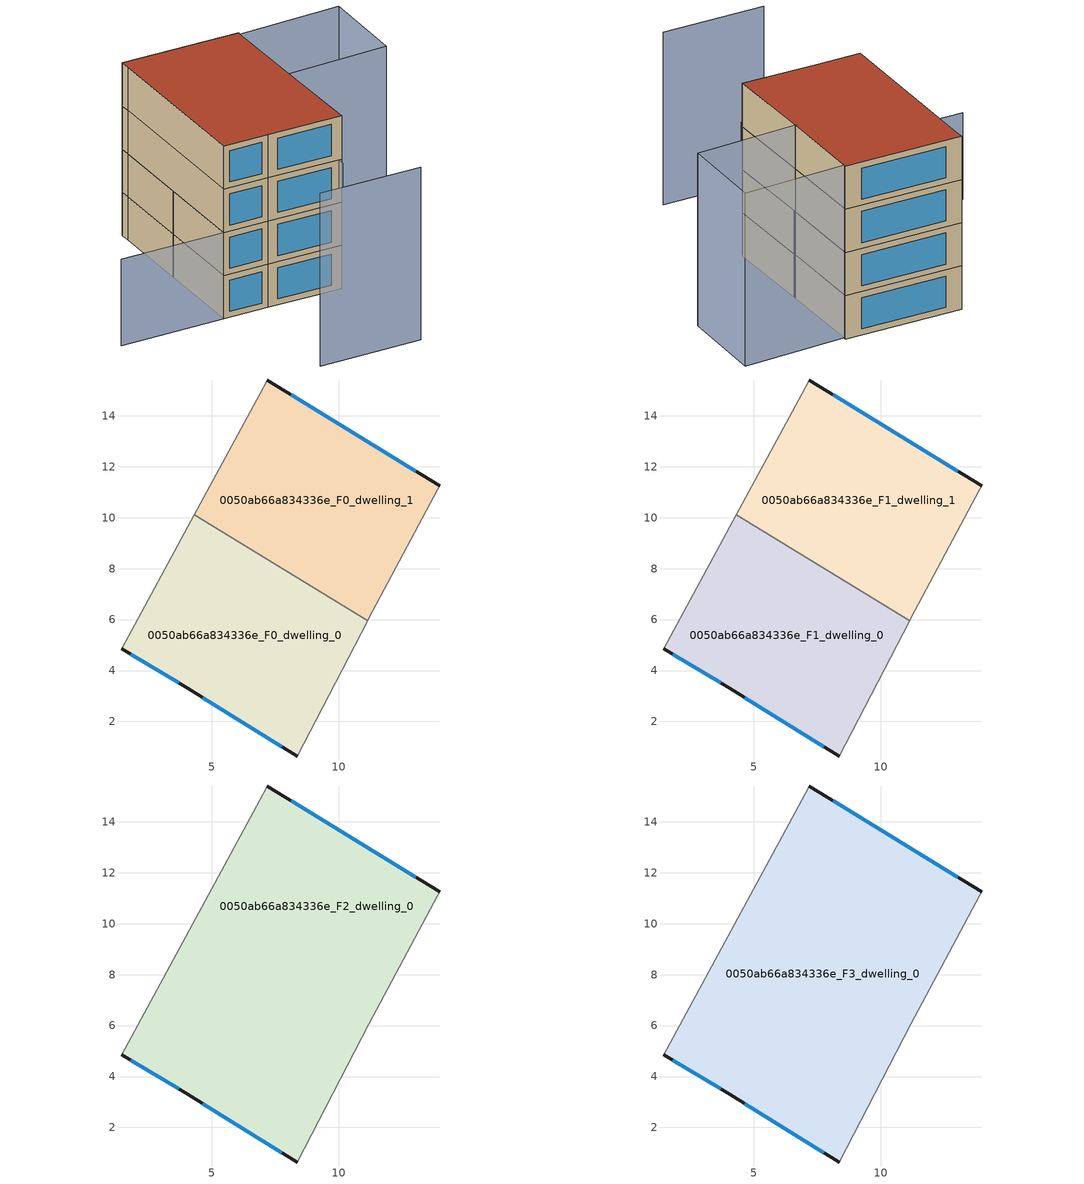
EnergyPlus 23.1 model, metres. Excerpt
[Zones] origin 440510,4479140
0050ab66a834336e_F0_dwelling_0
 floor ground (EU_floor_Construction): 11.12,5.95 8.35,0.64 4.06,3.3 1.47,4.86 4.32,10.11 z0
 wall outside (EU_wall_Construction): 1.47,4.86 4.06,3.3 8.35,0.64 z0:3
 wall adiabatic (EU_wall_Construction): 4.32,10.11 1.47,4.86 / 8.35,0.64 11.12,5.95 z0:3
 wall to 0050ab66a834336e_F0_dwelling_1 (EU_wall_Construction): 11.12,5.95 4.32,10.11 z0:3
 window (EU_Window_Construction): 1.83,4.64 3.7,3.52 / 4.66,2.93 7.76,1.01 z0.42:2.58
0050ab66a834336e_F0_dwelling_1
 floor ground (EU_floor_Construction): 13.96,11.26 13.87,11.12 11.18,6.05 11.12,5.95 4.32,10.11 6.89,14.85 7.18,15.41 z0
 wall outside (EU_wall_Construction): 13.96,11.26 7.18,15.41 z0:3
 wall adiabatic (EU_wall_Construction): 11.12,5.95 11.18,6.05 13.87,11.12 13.96,11.26 / 7.18,15.41 6.89,14.85 4.32,10.11 z0:3
 window (EU_Window_Construction): 13.02,11.83 8.12,14.83 z0.42:2.58
0050ab66a834336e_F1_dwelling_0
 floor to 0050ab66a834336e_F0_dwelling_0 (EU_floor_Construction): 11.12,5.95 8.35,0.64 4.06,3.3 1.47,4.86 4.32,10.11 z3
 wall outside (EU_wall_Construction): 1.47,4.86 4.06,3.3 8.35,0.64 z3:6
 wall adiabatic (EU_wall_Construction): 4.32,10.11 1.47,4.86 / 8.35,0.64 11.12,5.95 z3:6
 wall to 0050ab66a834336e_F1_dwelling_1 (EU_wall_Construction): 11.12,5.95 4.32,10.11 z3:6
 window (EU_Window_Construction): 1.83,4.64 3.7,3.52 / 4.66,2.93 7.76,1.01 z3.42:5.58
0050ab66a834336e_F1_dwelling_1
 floor to 0050ab66a834336e_F0_dwelling_1 (EU_floor_Construction): 13.96,11.26 13.87,11.12 11.18,6.05 11.12,5.95 4.32,10.11 6.89,14.85 7.18,15.41 z3
 wall outside (EU_wall_Construction): 13.96,11.26 7.18,15.41 z3:6
 wall adiabatic (EU_wall_Construction): 11.12,5.95 11.18,6.05 13.87,11.12 13.96,11.26 / 7.18,15.41 6.89,14.85 4.32,10.11 z3:6
 window (EU_Window_Construction): 13.02,11.83 8.12,14.83 z3.42:5.58
0050ab66a834336e_F2_dwelling_0
 floor to 0050ab66a834336e_F1_dwelling_0 (EU_floor_Construction): 11.12,5.95 8.35,0.64 4.06,3.3 1.47,4.86 4.32,10.11 z6
 floor to 0050ab66a834336e_F1_dwelling_1 (EU_floor_Construction): 13.96,11.26 13.87,11.12 11.18,6.05 11.12,5.95 4.32,10.11 6.89,14.85 7.18,15.41 z6
 wall outside (EU_wall_Construction): 1.47,4.86 4.06,3.3 8.35,0.64 / 13.96,11.26 7.18,15.41 z6:9
 wall adiabatic (EU_wall_Construction): 8.35,0.64 11.18,6.05 13.87,11.12 13.96,11.26 / 7.18,15.41 6.89,14.85 1.47,4.86 z6:9
 window (EU_Window_Construction): 4.66,2.93 7.76,1.01 / 1.83,4.64 3.7,3.52 / 13.02,11.83 8.12,14.83 z6.42:8.58
0050ab66a834336e_F3_dwelling_0
 floor to 0050ab66a834336e_F2_dwelling_0 (EU_floor_Construction): 13.96,11.26 13.87,11.12 11.18,6.05 8.35,0.64 4.06,3.3 1.47,4.86 6.89,14.85 7.18,15.41 z9
 wall outside (EU_wall_Construction): 1.47,4.86 4.06,3.3 8.35,0.64 / 13.96,11.26 7.18,15.41 z9:12
 wall adiabatic (EU_wall_Construction): 8.35,0.64 11.18,6.05 13.87,11.12 13.96,11.26 / 7.18,15.41 6.89,14.85 1.47,4.86 z9:12
 window (EU_Window_Construction): 4.66,2.93 7.76,1.01 / 1.83,4.64 3.7,3.52 / 13.02,11.83 8.12,14.83 z9.42:11.58
 roof outside (EU_roof_Construction): 8.35,0.64 11.18,6.05 13.87,11.12 13.96,11.26 7.18,15.41 6.89,14.85 1.47,4.86 4.06,3.3 z12
shading: 7.92,0.31 11.21,6.1 z0:9; -0.52,-3.15 5.36,-6.71 / 17.14,2.73 11.08,6.11 / 11.08,6.11 13.87,11.12 / 13.87,11.12 19.94,7.74 / 19.94,7.74 17.14,2.73 z0:12; 1.47,4.86 -4.54,8.48 z0:6
[Building]
EU S2 Campaign: North Axis=0; Terrain=City; Solar Distribution=FullExterior
[Site:Location]
Madrid: Latitude=40.5; Longitude=-3.5; Time Zone=1; Elevation=609
[SizingPeriod:WeatherFileDays]
AnnualSizingPeriod: Begin Month=1; Begin Day of Month=1; End Month=12; End Day of Month=31; Day of Week for Start Day=Monday; Use Weather File Daylight Saving Period=No; Use Weather File Rain and Snow Indicators=No
[MATERIAL]
EU_InternalMass_Material: Roughness=MediumRough; Thickness=0.1; Conductivity=1; Density=1800; Specific Heat=900; Thermal Absorptance=0.9; Solar Absorptance=0.7; Visible Absorptance=0.7
[MATERIAL:NOMASS] Roughness=MediumRough; Thermal Absorptance=0.9; Solar Absorptance=0.7; Visible Absorptance=0.7
Name | Thermal Resistance
EU_wall_NoMass | 1.60022
EU_roof_NoMass | 1.57597
EU_floor_NoMass | 0.470652
[WINDOWMATERIAL:SIMPLEGLAZINGSYSTEM]
EU_Window_SimpleGlazing: UFactor=3.28802; Solar Heat Gain Coefficient=0.85; Visible Transmittance=0.85
[CONSTRUCTION]
EU_wall_Construction: EU_wall_NoMass
EU_roof_Construction: EU_roof_NoMass
EU_floor_Construction: EU_floor_NoMass
EU_InternalMass_Construction: EU_InternalMass_Material
EU_Window_Construction: EU_Window_SimpleGlazing
[ZONE] Type=1; Multiplier=1; Ceiling Height=autocalculate; Floor Area=autocalculate; Part of Total Floor Area=Yes
Name | Volume
0050ab66a834336e_F0_dwelling_0; 0050ab66a834336e_F1_dwelling_0 | 143.422
0050ab66a834336e_F2_dwelling_0; 0050ab66a834336e_F3_dwelling_0 | 286.852
0050ab66a834336e_F0_dwelling_1; 0050ab66a834336e_F1_dwelling_1 | 143.435
[INTERNALMASS] Construction=EU_InternalMass_Construction
Name | Zone or ZoneList | Surface Area
0050ab66a834336e_F0_dwelling_0_EU_InternalMass | 0050ab66a834336e_F0_dwelling_0 | 47.8074
0050ab66a834336e_F0_dwelling_1_EU_InternalMass | 0050ab66a834336e_F0_dwelling_1 | 47.8131
0050ab66a834336e_F1_dwelling_0_EU_InternalMass | 0050ab66a834336e_F1_dwelling_0 | 47.8074
0050ab66a834336e_F1_dwelling_1_EU_InternalMass | 0050ab66a834336e_F1_dwelling_1 | 47.8131
0050ab66a834336e_F2_dwelling_0_EU_InternalMass | 0050ab66a834336e_F2_dwelling_0 | 95.6174
0050ab66a834336e_F3_dwelling_0_EU_InternalMass | 0050ab66a834336e_F3_dwelling_0 | 95.6174
[OTHEREQUIPMENT] Fuel Type=Electricity; Design Level Calculation Method=Watts/Area; Power per Zone Floor Area=1; Fraction Latent=0; Fraction Radiant=0; Fraction Lost=0; Carbon Dioxide Generation Rate=0; EndUse Subcategory=EU_Step8_InternalGains
Name | Zone or ZoneList or Space or SpaceList | Schedule
EU_Step8_InternalGain_0050ab66a834336e_F0_dwelling_0_f000 | 0050ab66a834336e_F0_dwelling_0 | EU_Step8_GainSchedule_0050ab66a834336e_F0_dwelling_0_f000
EU_Step8_InternalGain_0050ab66a834336e_F0_dwelling_1_f000 | 0050ab66a834336e_F0_dwelling_1 | EU_Step8_GainSchedule_0050ab66a834336e_F0_dwelling_1_f000
EU_Step8_InternalGain_0050ab66a834336e_F1_dwelling_0_f000 | 0050ab66a834336e_F1_dwelling_0 | EU_Step8_GainSchedule_0050ab66a834336e_F1_dwelling_0_f000
EU_Step8_InternalGain_0050ab66a834336e_F1_dwelling_1_f000 | 0050ab66a834336e_F1_dwelling_1 | EU_Step8_GainSchedule_0050ab66a834336e_F1_dwelling_1_f000
EU_Step8_InternalGain_0050ab66a834336e_F2_dwelling_0_f000 | 0050ab66a834336e_F2_dwelling_0 | EU_Step8_GainSchedule_0050ab66a834336e_F2_dwelling_0_f000
EU_Step8_InternalGain_0050ab66a834336e_F3_dwelling_0_f000 | 0050ab66a834336e_F3_dwelling_0 | EU_Step8_GainSchedule_0050ab66a834336e_F3_dwelling_0_f000
[ZONEVENTILATION:DESIGNFLOWRATE] Schedule=EU_AlwaysOn; Design Flow Rate Calculation Method=AirChanges/Hour; Air Changes per Hour=0.480704; Ventilation Type=Natural; Fan Pressure Rise=0; Fan Total Efficiency=1; Constant Term Coefficient=1; Temperature Term Coefficient=0; Velocity Term Coefficient=0; Velocity Squared Term Coefficient=0; Minimum Indoor Temperature=-100; Maximum Indoor Temperature=100; Delta Temperature=-100; Minimum Outdoor Temperature=-100; Maximum Outdoor Temperature=100; Maximum Wind Speed=40
Name | Zone or ZoneList or Space or SpaceList
EU_ConstantAir_0050ab66a834336e_F0_dwelling_0 | 0050ab66a834336e_F0_dwelling_0
EU_ConstantAir_0050ab66a834336e_F0_dwelling_1 | 0050ab66a834336e_F0_dwelling_1
EU_ConstantAir_0050ab66a834336e_F1_dwelling_0 | 0050ab66a834336e_F1_dwelling_0
EU_ConstantAir_0050ab66a834336e_F1_dwelling_1 | 0050ab66a834336e_F1_dwelling_1
EU_ConstantAir_0050ab66a834336e_F2_dwelling_0 | 0050ab66a834336e_F2_dwelling_0
EU_ConstantAir_0050ab66a834336e_F3_dwelling_0 | 0050ab66a834336e_F3_dwelling_0
[HVACTEMPLATE:THERMOSTAT] Constant Heating Setpoint=20; Constant Cooling Setpoint=50
EU_HeatOnly_0050ab66a834336e_F0_dwelling_0; EU_HeatOnly_0050ab66a834336e_F0_dwelling_1; EU_HeatOnly_0050ab66a834336e_F1_dwelling_0; EU_HeatOnly_0050ab66a834336e_F1_dwelling_1; EU_HeatOnly_0050ab66a834336e_F2_dwelling_0; EU_HeatOnly_0050ab66a834336e_F3_dwelling_0
[HVACTEMPLATE:ZONE:IDEALLOADSAIRSYSTEM] System Availability Schedule=EU_AlwaysOn; Maximum Heating Supply Air Temperature=50; Minimum Cooling Supply Air Temperature=13; Maximum Heating Supply Air Humidity Ratio=0.0156; Minimum Cooling Supply Air Humidity Ratio=0.0077; Heating Limit=NoLimit; Cooling Limit=NoLimit; Heating Availability Schedule=EU_AlwaysOn; Cooling Availability Schedule=EU_CoolingOff; Dehumidification Control Type=ConstantSensibleHeatRatio; Cooling Sensible Heat Ratio=0.7; Dehumidification Setpoint=60; Humidification Control Type=None; Humidification Setpoint=30; Outdoor Air Method=None; Outdoor Air Flow Rate per Person=0.00944; Outdoor Air Flow Rate per Zone Floor Area=0; Outdoor Air Flow Rate per Zone=0; Demand Controlled Ventilation Type=None; Outdoor Air Economizer Type=NoEconomizer; Heat Recovery Type=None; Sensible Heat Recovery Effectiveness=0.7; Latent Heat Recovery Effectiveness=0.65
Name | Template Thermostat
0050ab66a834336e_F0_dwelling_0 | EU_HeatOnly_0050ab66a834336e_F0_dwelling_0
0050ab66a834336e_F0_dwelling_1 | EU_HeatOnly_0050ab66a834336e_F0_dwelling_1
0050ab66a834336e_F1_dwelling_0 | EU_HeatOnly_0050ab66a834336e_F1_dwelling_0
0050ab66a834336e_F1_dwelling_1 | EU_HeatOnly_0050ab66a834336e_F1_dwelling_1
0050ab66a834336e_F2_dwelling_0 | EU_HeatOnly_0050ab66a834336e_F2_dwelling_0
0050ab66a834336e_F3_dwelling_0 | EU_HeatOnly_0050ab66a834336e_F3_dwelling_0
[SIZING:ZONE] Zone Cooling Design Supply Air Temperature Input Method=SupplyAirTemperature; Zone Cooling Design Supply Air Temperature=13; Zone Heating Design Supply Air Temperature Input Method=SupplyAirTemperature; Zone Heating Design Supply Air Temperature=50; Zone Cooling Design Supply Air Humidity Ratio=0.008; Zone Heating Design Supply Air Humidity Ratio=0.008; Cooling Design Air Flow Method=DesignDay; Cooling Design Air Flow Rate=0; Cooling Minimum Air Flow per Zone Floor Area=0.000762; Cooling Minimum Air Flow=0; Cooling Minimum Air Flow Fraction=0.2; Heating Design Air Flow Method=DesignDay; Heating Design Air Flow Rate=0; Heating Maximum Air Flow per Zone Floor Area=0.002032; Heating Maximum Air Flow=0.141576; Heating Maximum Air Flow Fraction=0.3; Account for Dedicated Outdoor Air System=No; Dedicated Outdoor Air System Control Strategy=NeutralSupplyAir; Dedicated Outdoor Air Low Setpoint Temperature for Design=autosize; Dedicated Outdoor Air High Setpoint Temperature for Design=autosize; Zone Load Sizing Method=Sensible Load Only No Latent Load; Zone Latent Cooling Design Supply Air Humidity Ratio Input Method=HumidityRatioDifference; Zone Cooling Design Supply Air Humidity Ratio Difference=0.005; Zone Latent Heating Design Supply Air Humidity Ratio Input Method=HumidityRatioDifference; Zone Humidification Design Supply Air Humidity Ratio Difference=0.005
0050ab66a834336e_F0_dwelling_0; 0050ab66a834336e_F0_dwelling_1; 0050ab66a834336e_F1_dwelling_0; 0050ab66a834336e_F1_dwelling_1; 0050ab66a834336e_F2_dwelling_0; 0050ab66a834336e_F3_dwelling_0
[SCHEDULE:CONSTANT]
Name | Hourly Value
EU_AlwaysOn | 1
EU_CoolingOff | 0
[SCHEDULE:FILE] Column Number=1; Rows to Skip at Top=0; Number of Hours of Data=8760; Column Separator=Comma; Interpolate to Timestep=No; Minutes per Item=60; Adjust Schedule for Daylight Savings=Yes
Name | File
EU_Step8_GainSchedule_0050ab66a834336e_F0_dwelling_0_f000 | ../../schedules/0050ab66a834336e/0050ab66a834336e_F0_dwelling_0_f000_gain.csv
EU_Step8_GainSchedule_0050ab66a834336e_F0_dwelling_1_f000 | ../../schedules/0050ab66a834336e/0050ab66a834336e_F0_dwelling_1_f000_gain.csv
EU_Step8_GainSchedule_0050ab66a834336e_F1_dwelling_0_f000 | ../../schedules/0050ab66a834336e/0050ab66a834336e_F1_dwelling_0_f000_gain.csv
EU_Step8_GainSchedule_0050ab66a834336e_F1_dwelling_1_f000 | ../../schedules/0050ab66a834336e/0050ab66a834336e_F1_dwelling_1_f000_gain.csv
EU_Step8_GainSchedule_0050ab66a834336e_F2_dwelling_0_f000 | ../../schedules/0050ab66a834336e/0050ab66a834336e_F2_dwelling_0_f000_gain.csv
EU_Step8_GainSchedule_0050ab66a834336e_F3_dwelling_0_f000 | ../../schedules/0050ab66a834336e/0050ab66a834336e_F3_dwelling_0_f000_gain.csv
